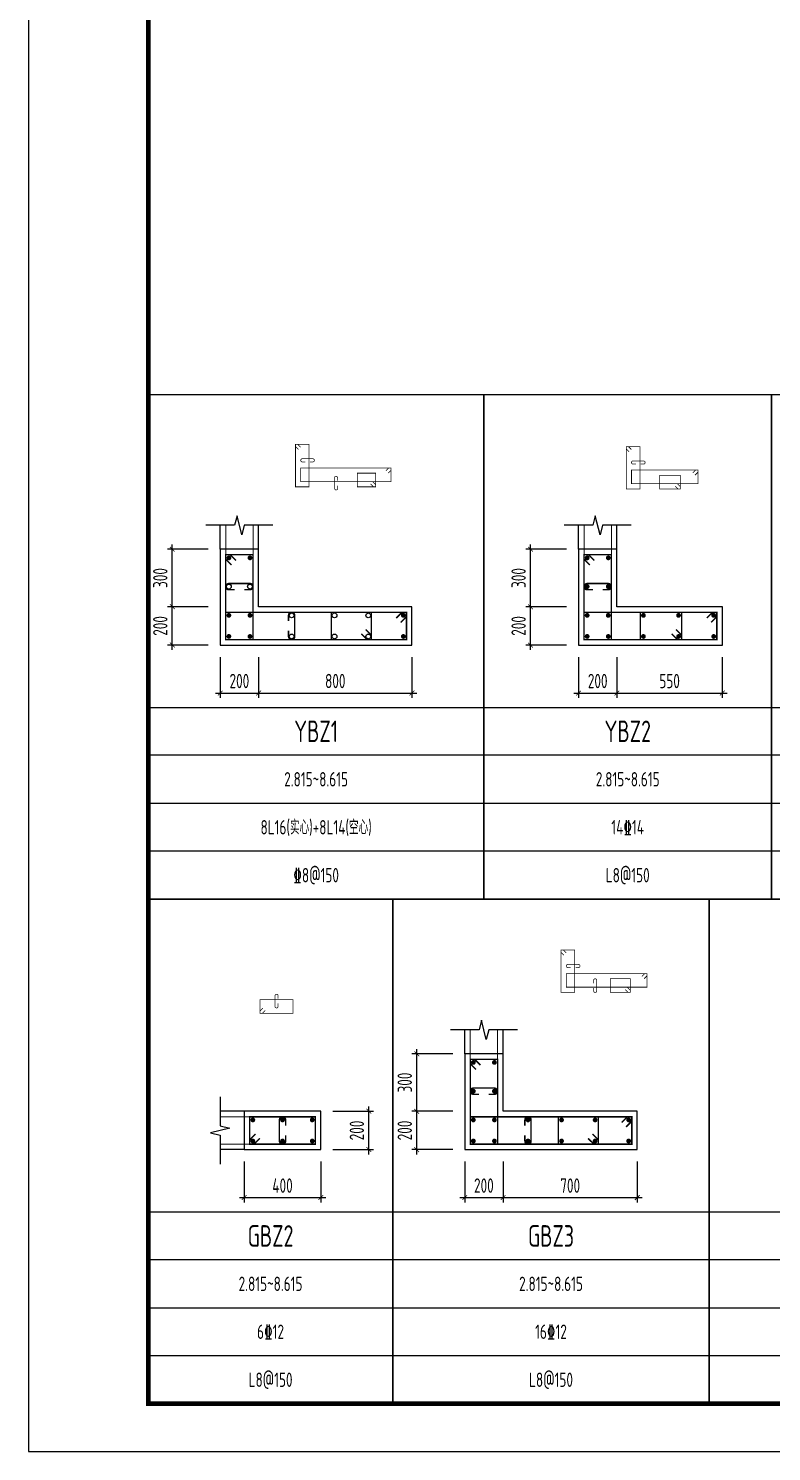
# Model space of a CAD drawing. Extents: x -668857 to 154266, y -275694 to 291306.
# Drawn here: x -353585 to -338085, y 28700 to 58397 of the extents above; entities that cross this region are included whole.
import ezdxf
from ezdxf.enums import TextEntityAlignment as Align

# ---------------------------------------------------------------- set-up
doc = ezdxf.new("R2010")
doc.units = 0
doc.header["$LTSCALE"] = 1000
doc.layers.get('0').update_dxf_attribs({"linetype": 'CONTINUOUS'})
doc.layers.get('DEFPOINTS').update_dxf_attribs({"linetype": 'CONTINUOUS'})
for name, color, linetype in [('-TK', 7, 'CONTINUOUS'), ('COLU_DE_DIM', 3, 'CONTINUOUS'), ('COLU_DE_TH', 7, 'CONTINUOUS'), ('LINK', 6, 'CONTINUOUS'), ('LINK-INDEX', 6, 'CONTINUOUS'), ('REIN', 6, 'CONTINUOUS'), ('TAB', 7, 'CONTINUOUS'), ('TAB_TEXT', 7, 'CONTINUOUS'), ('THIN', 7, 'CONTINUOUS')]:
    doc.layers.add(name, color=color, linetype=linetype)
doc.styles.add('TSSD_DIMENSION', font='Tssdeng.shx', dxfattribs={"width": 0.7, "bigfont": 'tssdchn.shx'})
doc.styles.add('TSSD_REIN', font='tssdeng.shx', dxfattribs={"width": 0.7, "height": 300, "bigfont": 'tssdchn.shx'})
doc.dimstyles.new('TSSD_25_100', dxfattribs={"dimtxt": 300, "dimasz": 100, "dimexe": 100, "dimexo": 250, "dimgap": 100, "dimtad": 1, "dimdec": 0, "dimlfac": 0.25, "dimzin": 0, "dimdsep": 46, "dimtxsty": 'TSSD_DIMENSION', "dimblk": 'ARCHTICK', "dimcen": 0, "dimdle": 100, "dimclrt": 7, "dimadec": 0, "dimazin": 0, "dimtfac": 1, "dimtdec": 0, "dimtix": 1, "dimtmove": 2, "dimatfit": 3, "dimldrblk": 'ARCHTICK', "dimfxl": 0, "dimtolj": 1, "dimtzin": 0, "dimarcsym": 0})

# ---------------------------------------------------------------- blocks, each defined once
blk = doc.blocks.new('_ArchTick')
at = {"color": 0, "linetype": 'ByBlock', "const_width": 0.15}
blk.add_lwpolyline([(-0.5, -0.5), (0.5, 0.5)], dxfattribs=at)
blk = doc.blocks.new('*D1273')
at = {"layer": 'COLU_DE_DIM', "color": 0, "lineweight": -2}
for p, q in [((-349585, 45279), (-349585, 44429)), ((-348785, 45279), (-348785, 44429)), ((-349685, 44529), (-348685, 44529))]:
    blk.add_line(p, q, dxfattribs=at)
at = {"layer": 'DEFPOINTS', "color": 0}
for p in [(-349585, 45529), (-348785, 45529), (-348785, 44529)]:
    blk.add_point(p, dxfattribs=at)
at = {"layer": 'COLU_DE_DIM', "color": 0, "lineweight": -2, "xscale": 100, "yscale": 100, "zscale": 100, "rotation": 180}
blk.add_blockref('_ArchTick', (-349585, 44529), dxfattribs=at)
at = {"layer": 'COLU_DE_DIM', "color": 0, "lineweight": -2, "xscale": 100, "yscale": 100, "zscale": 100}
blk.add_blockref('_ArchTick', (-348785, 44529), dxfattribs=at)
at = {"layer": 'COLU_DE_DIM', "color": 7, "insert": (-349185, 44779), "char_height": 300, "attachment_point": 5, "style": 'TSSD_DIMENSION'}
blk.add_mtext('\\A1;200', dxfattribs=at)
blk = doc.blocks.new('*D1274')
at = {"layer": 'COLU_DE_DIM', "color": 0, "lineweight": -2}
for p, q in [((-348785, 45279), (-348785, 44429)), ((-345585, 45279), (-345585, 44429)), ((-348885, 44529), (-345485, 44529))]:
    blk.add_line(p, q, dxfattribs=at)
at = {"layer": 'DEFPOINTS', "color": 0}
for p in [(-348785, 45529), (-345585, 45529), (-345585, 44529)]:
    blk.add_point(p, dxfattribs=at)
at = {"layer": 'COLU_DE_DIM', "color": 0, "lineweight": -2, "xscale": 100, "yscale": 100, "zscale": 100, "rotation": 180}
blk.add_blockref('_ArchTick', (-348785, 44529), dxfattribs=at)
at = {"layer": 'COLU_DE_DIM', "color": 0, "lineweight": -2, "xscale": 100, "yscale": 100, "zscale": 100}
blk.add_blockref('_ArchTick', (-345585, 44529), dxfattribs=at)
at = {"layer": 'COLU_DE_DIM', "color": 7, "insert": (-347185, 44779), "char_height": 300, "attachment_point": 5, "style": 'TSSD_DIMENSION'}
blk.add_mtext('\\A1;800', dxfattribs=at)
blk = doc.blocks.new('*D1275')
at = {"layer": 'COLU_DE_DIM', "color": 0, "lineweight": -2}
for p, q in [((-349835, 46329), (-350685, 46329)), ((-350585, 45429), (-350585, 46429)), ((-349835, 45529), (-350685, 45529))]:
    blk.add_line(p, q, dxfattribs=at)
at = {"layer": 'DEFPOINTS', "color": 0}
for p in [(-350585, 46329), (-349585, 46329), (-349585, 45529)]:
    blk.add_point(p, dxfattribs=at)
at = {"layer": 'COLU_DE_DIM', "color": 0, "lineweight": -2, "xscale": 100, "yscale": 100, "zscale": 100}
for p, rotation in [((-350585, 46329), 90), ((-350585, 45529), 270)]:
    blk.add_blockref('_ArchTick', p, dxfattribs=dict(at, rotation=rotation))
at = {"layer": 'COLU_DE_DIM', "color": 7, "insert": (-350835, 45929), "char_height": 300, "attachment_point": 5, "rotation": 90, "style": 'TSSD_DIMENSION'}
blk.add_mtext('\\A1;200', dxfattribs=at)
blk = doc.blocks.new('*D1276')
at = {"layer": 'COLU_DE_DIM', "color": 0, "lineweight": -2}
for p, q in [((-349835, 47529), (-350685, 47529)), ((-350585, 46229), (-350585, 47629)), ((-349835, 46329), (-350685, 46329))]:
    blk.add_line(p, q, dxfattribs=at)
at = {"layer": 'DEFPOINTS', "color": 0}
for p in [(-350585, 47529), (-349585, 47529), (-349585, 46329)]:
    blk.add_point(p, dxfattribs=at)
at = {"layer": 'COLU_DE_DIM', "color": 0, "lineweight": -2, "xscale": 100, "yscale": 100, "zscale": 100}
for p, rotation in [((-350585, 47529), 90), ((-350585, 46329), 270)]:
    blk.add_blockref('_ArchTick', p, dxfattribs=dict(at, rotation=rotation))
at = {"layer": 'COLU_DE_DIM', "color": 7, "insert": (-350835, 46929), "char_height": 300, "attachment_point": 5, "rotation": 90, "style": 'TSSD_DIMENSION'}
blk.add_mtext('\\A1;300', dxfattribs=at)
blk = doc.blocks.new('*D1277')
at = {"layer": 'COLU_DE_DIM', "color": 0, "lineweight": -2}
for p, q in [((-342111, 45279), (-342111, 44429)), ((-341311, 45279), (-341311, 44429)), ((-342211, 44529), (-341211, 44529))]:
    blk.add_line(p, q, dxfattribs=at)
at = {"layer": 'DEFPOINTS', "color": 0}
for p in [(-342111, 45529), (-341311, 45529), (-341311, 44529)]:
    blk.add_point(p, dxfattribs=at)
at = {"layer": 'COLU_DE_DIM', "color": 0, "lineweight": -2, "xscale": 100, "yscale": 100, "zscale": 100, "rotation": 180}
blk.add_blockref('_ArchTick', (-342111, 44529), dxfattribs=at)
at = {"layer": 'COLU_DE_DIM', "color": 0, "lineweight": -2, "xscale": 100, "yscale": 100, "zscale": 100}
blk.add_blockref('_ArchTick', (-341311, 44529), dxfattribs=at)
at = {"layer": 'COLU_DE_DIM', "color": 7, "insert": (-341711, 44779), "char_height": 300, "attachment_point": 5, "style": 'TSSD_DIMENSION'}
blk.add_mtext('\\A1;200', dxfattribs=at)
blk = doc.blocks.new('*D1278')
at = {"layer": 'COLU_DE_DIM', "color": 0, "lineweight": -2}
for p, q in [((-341311, 45279), (-341311, 44429)), ((-339111, 45279), (-339111, 44429)), ((-341411, 44529), (-339011, 44529))]:
    blk.add_line(p, q, dxfattribs=at)
at = {"layer": 'DEFPOINTS', "color": 0}
for p in [(-341311, 45529), (-339111, 45529), (-339111, 44529)]:
    blk.add_point(p, dxfattribs=at)
at = {"layer": 'COLU_DE_DIM', "color": 0, "lineweight": -2, "xscale": 100, "yscale": 100, "zscale": 100, "rotation": 180}
blk.add_blockref('_ArchTick', (-341311, 44529), dxfattribs=at)
at = {"layer": 'COLU_DE_DIM', "color": 0, "lineweight": -2, "xscale": 100, "yscale": 100, "zscale": 100}
blk.add_blockref('_ArchTick', (-339111, 44529), dxfattribs=at)
at = {"layer": 'COLU_DE_DIM', "color": 7, "insert": (-340211, 44779), "char_height": 300, "attachment_point": 5, "style": 'TSSD_DIMENSION'}
blk.add_mtext('\\A1;550', dxfattribs=at)
blk = doc.blocks.new('*D1279')
at = {"layer": 'COLU_DE_DIM', "color": 0, "lineweight": -2}
for p, q in [((-342361, 46329), (-343211, 46329)), ((-343111, 45429), (-343111, 46429)), ((-342361, 45529), (-343211, 45529))]:
    blk.add_line(p, q, dxfattribs=at)
at = {"layer": 'DEFPOINTS', "color": 0}
for p in [(-343111, 46329), (-342111, 46329), (-342111, 45529)]:
    blk.add_point(p, dxfattribs=at)
at = {"layer": 'COLU_DE_DIM', "color": 0, "lineweight": -2, "xscale": 100, "yscale": 100, "zscale": 100}
for p, rotation in [((-343111, 46329), 90), ((-343111, 45529), 270)]:
    blk.add_blockref('_ArchTick', p, dxfattribs=dict(at, rotation=rotation))
at = {"layer": 'COLU_DE_DIM', "color": 7, "insert": (-343361, 45929), "char_height": 300, "attachment_point": 5, "rotation": 90, "style": 'TSSD_DIMENSION'}
blk.add_mtext('\\A1;200', dxfattribs=at)
blk = doc.blocks.new('*D1280')
at = {"layer": 'COLU_DE_DIM', "color": 0, "lineweight": -2}
for p, q in [((-342361, 47529), (-343211, 47529)), ((-343111, 46229), (-343111, 47629)), ((-342361, 46329), (-343211, 46329))]:
    blk.add_line(p, q, dxfattribs=at)
at = {"layer": 'DEFPOINTS', "color": 0}
for p in [(-343111, 47529), (-342111, 47529), (-342111, 46329)]:
    blk.add_point(p, dxfattribs=at)
at = {"layer": 'COLU_DE_DIM', "color": 0, "lineweight": -2, "xscale": 100, "yscale": 100, "zscale": 100}
for p, rotation in [((-343111, 47529), 90), ((-343111, 46329), 270)]:
    blk.add_blockref('_ArchTick', p, dxfattribs=dict(at, rotation=rotation))
at = {"layer": 'COLU_DE_DIM', "color": 7, "insert": (-343361, 46929), "char_height": 300, "attachment_point": 5, "rotation": 90, "style": 'TSSD_DIMENSION'}
blk.add_mtext('\\A1;300', dxfattribs=at)
blk = doc.blocks.new('*D1281')
at = {"layer": 'COLU_DE_DIM', "color": 0, "lineweight": -2}
for p, q in [((-349085, 34750), (-349085, 33900)), ((-347485, 34750), (-347485, 33900)), ((-349185, 34000), (-347385, 34000))]:
    blk.add_line(p, q, dxfattribs=at)
at = {"layer": 'DEFPOINTS', "color": 0}
for p in [(-349085, 35000), (-347485, 35000), (-347485, 34000)]:
    blk.add_point(p, dxfattribs=at)
at = {"layer": 'COLU_DE_DIM', "color": 0, "lineweight": -2, "xscale": 100, "yscale": 100, "zscale": 100, "rotation": 180}
blk.add_blockref('_ArchTick', (-349085, 34000), dxfattribs=at)
at = {"layer": 'COLU_DE_DIM', "color": 0, "lineweight": -2, "xscale": 100, "yscale": 100, "zscale": 100}
blk.add_blockref('_ArchTick', (-347485, 34000), dxfattribs=at)
at = {"layer": 'COLU_DE_DIM', "color": 7, "insert": (-348285, 34250), "char_height": 300, "attachment_point": 5, "style": 'TSSD_DIMENSION'}
blk.add_mtext('\\A1;400', dxfattribs=at)
blk = doc.blocks.new('*D1282')
at = {"layer": 'COLU_DE_DIM', "color": 0, "lineweight": -2}
for p, q in [((-347235, 35800), (-346385, 35800)), ((-346485, 34900), (-346485, 35900)), ((-347235, 35000), (-346385, 35000))]:
    blk.add_line(p, q, dxfattribs=at)
at = {"layer": 'DEFPOINTS', "color": 0}
for p in [(-347485, 35800), (-346485, 35800), (-347485, 35000)]:
    blk.add_point(p, dxfattribs=at)
at = {"layer": 'COLU_DE_DIM', "color": 0, "lineweight": -2, "xscale": 100, "yscale": 100, "zscale": 100}
for p, rotation in [((-346485, 35800), 90), ((-346485, 35000), 270)]:
    blk.add_blockref('_ArchTick', p, dxfattribs=dict(at, rotation=rotation))
at = {"layer": 'COLU_DE_DIM', "color": 7, "insert": (-346735, 35400), "char_height": 300, "attachment_point": 5, "rotation": 90, "style": 'TSSD_DIMENSION'}
blk.add_mtext('\\A1;200', dxfattribs=at)
blk = doc.blocks.new('*D1303')
at = {"layer": 'COLU_DE_DIM', "color": 0, "lineweight": -2}
for p, q in [((-344485, 34750), (-344485, 33900)), ((-343685, 34750), (-343685, 33900)), ((-344585, 34000), (-343585, 34000))]:
    blk.add_line(p, q, dxfattribs=at)
at = {"layer": 'DEFPOINTS', "color": 0}
for p in [(-344485, 35000), (-343685, 35000), (-343685, 34000)]:
    blk.add_point(p, dxfattribs=at)
at = {"layer": 'COLU_DE_DIM', "color": 0, "lineweight": -2, "xscale": 100, "yscale": 100, "zscale": 100, "rotation": 180}
blk.add_blockref('_ArchTick', (-344485, 34000), dxfattribs=at)
at = {"layer": 'COLU_DE_DIM', "color": 0, "lineweight": -2, "xscale": 100, "yscale": 100, "zscale": 100}
blk.add_blockref('_ArchTick', (-343685, 34000), dxfattribs=at)
at = {"layer": 'COLU_DE_DIM', "color": 7, "insert": (-344085, 34250), "char_height": 300, "attachment_point": 5, "style": 'TSSD_DIMENSION'}
blk.add_mtext('\\A1;200', dxfattribs=at)
blk = doc.blocks.new('*D1304')
at = {"layer": 'COLU_DE_DIM', "color": 0, "lineweight": -2}
for p, q in [((-343685, 34750), (-343685, 33900)), ((-340885, 34750), (-340885, 33900)), ((-343785, 34000), (-340785, 34000))]:
    blk.add_line(p, q, dxfattribs=at)
at = {"layer": 'DEFPOINTS', "color": 0}
for p in [(-343685, 35000), (-340885, 35000), (-340885, 34000)]:
    blk.add_point(p, dxfattribs=at)
at = {"layer": 'COLU_DE_DIM', "color": 0, "lineweight": -2, "xscale": 100, "yscale": 100, "zscale": 100, "rotation": 180}
blk.add_blockref('_ArchTick', (-343685, 34000), dxfattribs=at)
at = {"layer": 'COLU_DE_DIM', "color": 0, "lineweight": -2, "xscale": 100, "yscale": 100, "zscale": 100}
blk.add_blockref('_ArchTick', (-340885, 34000), dxfattribs=at)
at = {"layer": 'COLU_DE_DIM', "color": 7, "insert": (-342285, 34250), "char_height": 300, "attachment_point": 5, "style": 'TSSD_DIMENSION'}
blk.add_mtext('\\A1;700', dxfattribs=at)
blk = doc.blocks.new('*D1305')
at = {"layer": 'COLU_DE_DIM', "color": 0, "lineweight": -2}
for p, q in [((-344735, 35800), (-345585, 35800)), ((-345485, 34900), (-345485, 35900)), ((-344735, 35000), (-345585, 35000))]:
    blk.add_line(p, q, dxfattribs=at)
at = {"layer": 'DEFPOINTS', "color": 0}
for p in [(-345485, 35800), (-344485, 35800), (-344485, 35000)]:
    blk.add_point(p, dxfattribs=at)
at = {"layer": 'COLU_DE_DIM', "color": 0, "lineweight": -2, "xscale": 100, "yscale": 100, "zscale": 100}
for p, rotation in [((-345485, 35800), 90), ((-345485, 35000), 270)]:
    blk.add_blockref('_ArchTick', p, dxfattribs=dict(at, rotation=rotation))
at = {"layer": 'COLU_DE_DIM', "color": 7, "insert": (-345735, 35400), "char_height": 300, "attachment_point": 5, "rotation": 90, "style": 'TSSD_DIMENSION'}
blk.add_mtext('\\A1;200', dxfattribs=at)
blk = doc.blocks.new('*D1306')
at = {"layer": 'COLU_DE_DIM', "color": 0, "lineweight": -2}
for p, q in [((-344735, 37000), (-345585, 37000)), ((-345485, 35700), (-345485, 37100)), ((-344735, 35800), (-345585, 35800))]:
    blk.add_line(p, q, dxfattribs=at)
at = {"layer": 'DEFPOINTS', "color": 0}
for p in [(-345485, 37000), (-344485, 37000), (-344485, 35800)]:
    blk.add_point(p, dxfattribs=at)
at = {"layer": 'COLU_DE_DIM', "color": 0, "lineweight": -2, "xscale": 100, "yscale": 100, "zscale": 100}
for p, rotation in [((-345485, 37000), 90), ((-345485, 35800), 270)]:
    blk.add_blockref('_ArchTick', p, dxfattribs=dict(at, rotation=rotation))
at = {"layer": 'COLU_DE_DIM', "color": 7, "insert": (-345735, 36400), "char_height": 300, "attachment_point": 5, "rotation": 90, "style": 'TSSD_DIMENSION'}
blk.add_mtext('\\A1;300', dxfattribs=at)
blk = doc.blocks.new('A1')
blk.add_lwpolyline([(0, 59400), (0, 0), (84100, 0), (84100, 59400)], close=True)
at = {"const_width": 100}
blk.add_lwpolyline([(2500, 58400), (2500, 1000), (83100, 1000), (83100, 58400)], close=True, dxfattribs=at)

msp = doc.modelspace()

# ---------------------------------------------------------------- linework, layer by layer
at = {"layer": 'COLU_DE_TH'}
for points in [[(-348784.71, 47529.22), (-349584.71, 47529.22), (-349584.71, 45529.22), (-345584.72, 45529.22), (-345584.72, 46329.22), (-348784.71, 46329.22), (-348784.71, 47529.22)], [(-341310.5, 47529.22), (-342110.5, 47529.22), (-342110.5, 45529.22), (-339110.55, 45529.22), (-339110.55, 46329.22), (-341310.5, 46329.22), (-341310.5, 47529.22)], [(-343684.71, 36999.67), (-344484.71, 36999.67), (-344484.71, 34999.67), (-340884.7, 34999.67), (-340884.7, 35799.67), (-343684.71, 35799.67), (-343684.71, 36999.67)], [(-349084.71, 35799.67), (-349084.71, 34999.67), (-347484.71, 34999.67), (-347484.71, 35799.67), (-349084.71, 35799.67)]]:
    msp.add_lwpolyline(points, close=True, dxfattribs=at)
at = {"layer": 'LINK', "const_width": 30}
for points in [[(-349349.71, 47202.29), (-349469.71, 47322.29), (-349469.71, 47414.22), (-348899.71, 47414.22), (-348899.71, 45644.22), (-349469.71, 45644.22), (-349469.71, 47414.22), (-349377.79, 47414.22), (-349257.79, 47294.22)], [(-341875.5, 47202.29), (-341995.5, 47322.29), (-341995.5, 47414.22), (-341425.5, 47414.22), (-341425.5, 45644.22), (-341995.5, 45644.22), (-341995.5, 47414.22), (-341903.58, 47414.22), (-341783.58, 47294.22)], [(-345911.64, 46094.22), (-345791.64, 46214.22), (-345699.72, 46214.22), (-345699.72, 45644.22), (-349469.71, 45644.22), (-349469.71, 46214.22), (-345699.72, 46214.22), (-345699.72, 46122.29), (-345819.72, 46002.29)], [(-346550.36, 45856.14), (-346430.36, 45736.14), (-346430.36, 45644.22), (-347266.69, 45644.22), (-347266.69, 46214.22), (-346430.36, 46214.22), (-346430.36, 45644.22), (-346522.28, 45644.22), (-346642.28, 45764.22)], [(-339437.48, 46094.22), (-339317.48, 46214.22), (-339225.55, 46214.22), (-339225.55, 45644.22), (-341995.5, 45644.22), (-341995.5, 46214.22), (-339225.55, 46214.22), (-339225.55, 46122.29), (-339345.55, 46002.29)], [(-340078.87, 45856.14), (-339958.87, 45736.14), (-339958.87, 45644.22), (-340822.19, 45644.22), (-340822.19, 46214.22), (-339958.87, 46214.22), (-339958.87, 45644.22), (-340050.79, 45644.22), (-340170.79, 45764.22)], [(-344249.71, 36672.74), (-344369.71, 36792.74), (-344369.71, 36884.67), (-343799.71, 36884.67), (-343799.71, 35114.67), (-344369.71, 35114.67), (-344369.71, 36884.67), (-344277.79, 36884.67), (-344157.79, 36764.67)], [(-348757.79, 35234.67), (-348877.79, 35114.67), (-348969.71, 35114.67), (-348969.71, 35684.67), (-347599.71, 35684.67), (-347599.71, 35114.67), (-348969.71, 35114.67), (-348969.71, 35206.59), (-348849.71, 35326.59)], [(-341211.62, 35564.67), (-341091.62, 35684.67), (-340999.7, 35684.67), (-340999.7, 35114.67), (-344369.71, 35114.67), (-344369.71, 35684.67), (-340999.7, 35684.67), (-340999.7, 35592.74), (-341119.7, 35472.74)], [(-341819.7, 35326.59), (-341699.7, 35206.59), (-341699.7, 35114.67), (-342529.71, 35114.67), (-342529.71, 35684.67), (-341699.7, 35684.67), (-341699.7, 35114.67), (-341791.63, 35114.67), (-341911.63, 35234.67)]]:
    msp.add_lwpolyline(points, dxfattribs=at)
for points in [[(-349084.71, 46684.22), (-348964.71, 46684.22, 1), (-348964.71, 46814.22), (-349404.71, 46814.22, 1), (-349404.71, 46684.22), (-349284.71, 46684.22)], [(-341610.5, 46684.22), (-341490.5, 46684.22, 1), (-341490.5, 46814.22), (-341930.5, 46814.22, 1), (-341930.5, 46684.22), (-341810.5, 46684.22)], [(-348160.36, 45829.22), (-348160.36, 45709.22, 1), (-348030.36, 45709.22), (-348030.36, 46149.22, 1), (-348160.36, 46149.22), (-348160.36, 46029.22)], [(-343984.71, 36154.67), (-343864.71, 36154.67, 1), (-343864.71, 36284.67), (-344304.71, 36284.67, 1), (-344304.71, 36154.67), (-344184.71, 36154.67)], [(-348219.71, 35499.67), (-348219.71, 35619.67, 1), (-348349.71, 35619.67), (-348349.71, 35179.67, 1), (-348219.71, 35179.67), (-348219.71, 35299.67)], [(-343229.71, 35299.67), (-343229.71, 35179.67, 1), (-343099.71, 35179.67), (-343099.71, 35619.67, 1), (-343229.71, 35619.67), (-343229.71, 35499.67)]]:
    msp.add_lwpolyline(points, format="xyb", dxfattribs=at)
at = {"layer": 'LINK-INDEX', "const_width": 15}
for points in [[(-347955.05, 49610.91), (-348015.05, 49670.91), (-348015.05, 49716.87), (-347730.05, 49716.87), (-347730.05, 48831.87), (-348015.05, 48831.87), (-348015.05, 49716.87), (-347969.09, 49716.87), (-347909.09, 49656.87)], [(-341055.76, 49565.34), (-341115.76, 49625.34), (-341115.76, 49671.31), (-340830.76, 49671.31), (-340830.76, 48786.31), (-341115.76, 48786.31), (-341115.76, 49671.31), (-341069.8, 49671.31), (-341009.8, 49611.31)], [(-346126.02, 49166.87), (-346066.02, 49226.87), (-346020.06, 49226.87), (-346020.06, 48941.87), (-347905.05, 48941.87), (-347905.05, 49226.87), (-346020.06, 49226.87), (-346020.06, 49180.91), (-346080.06, 49120.91)], [(-346400.06, 48937.83), (-346340.06, 48877.83), (-346340.06, 48831.87), (-346725.06, 48831.87), (-346725.06, 49116.87), (-346340.06, 49116.87), (-346340.06, 48831.87), (-346386.02, 48831.87), (-346446.02, 48891.87)], [(-339726.74, 49121.31), (-339666.74, 49181.31), (-339620.78, 49181.31), (-339620.78, 48896.31), (-341005.76, 48896.31), (-341005.76, 49181.31), (-339620.78, 49181.31), (-339620.78, 49135.34), (-339680.78, 49075.34)], [(-340047.44, 48892.27), (-339987.44, 48832.27), (-339987.44, 48786.31), (-340419.1, 48786.31), (-340419.1, 49071.31), (-339987.44, 49071.31), (-339987.44, 48786.31), (-340033.4, 48786.31), (-340093.4, 48846.31)], [(-342415.19, 39059.04), (-342475.19, 39119.04), (-342475.19, 39165), (-342190.19, 39165), (-342190.19, 38280), (-342475.19, 38280), (-342475.19, 39165), (-342429.23, 39165), (-342369.23, 39105)], [(-340786.15, 38615), (-340726.15, 38675), (-340680.18, 38675), (-340680.18, 38390), (-342365.19, 38390), (-342365.19, 38675), (-340680.18, 38675), (-340680.18, 38629.04), (-340740.18, 38569.04)], [(-341090.19, 38385.96), (-341030.19, 38325.96), (-341030.19, 38280), (-341445.19, 38280), (-341445.19, 38565), (-341030.19, 38565), (-341030.19, 38280), (-341076.15, 38280), (-341136.15, 38340)], [(-348646.25, 37907.17), (-348706.25, 37847.17), (-348752.21, 37847.17), (-348752.21, 38132.17), (-348067.21, 38132.17), (-348067.21, 37847.17), (-348752.21, 37847.17), (-348752.21, 37893.13), (-348692.21, 37953.13)]]:
    msp.add_lwpolyline(points, dxfattribs=at)
for points in [[(-347712.55, 49351.87), (-347652.55, 49351.87, 1), (-347652.55, 49416.87), (-347872.55, 49416.87, 1), (-347872.55, 49351.87), (-347812.55, 49351.87)], [(-340813.26, 49306.31), (-340753.26, 49306.31, 1), (-340753.26, 49371.31), (-340973.26, 49371.31, 1), (-340973.26, 49306.31), (-340913.26, 49306.31)], [(-347135.05, 48959.37), (-347135.05, 49019.37, 1), (-347200.05, 49019.37), (-347200.05, 48799.37, 1), (-347135.05, 48799.37), (-347135.05, 48859.37)], [(-342172.69, 38800), (-342112.69, 38800, 1), (-342112.69, 38865), (-342332.69, 38865, 1), (-342332.69, 38800), (-342272.69, 38800)], [(-341795.19, 38372.5), (-341795.19, 38312.5, 1), (-341730.19, 38312.5), (-341730.19, 38532.5, 1), (-341795.19, 38532.5), (-341795.19, 38472.5)], [(-348377.21, 38149.67), (-348377.21, 38209.67, 1), (-348442.21, 38209.67), (-348442.21, 37989.67, 1), (-348377.21, 37989.67), (-348377.21, 38049.67)]]:
    msp.add_lwpolyline(points, format="xyb", dxfattribs=at)
at = {"layer": 'LINK-INDEX', "color": 1, "const_width": 20}
for points in [[(-349469.71, 47314.22), (-349469.71, 48029.22)], [(-348899.71, 47314.22), (-348899.71, 48029.22)], [(-341995.5, 47314.22), (-341995.5, 48029.22)], [(-341425.5, 47314.22), (-341425.5, 48029.22)], [(-344369.71, 36784.67), (-344369.71, 37499.67)], [(-343799.71, 36784.67), (-343799.71, 37499.67)], [(-348869.71, 35684.67), (-349584.71, 35684.67)], [(-348869.71, 35114.67), (-349584.71, 35114.67)]]:
    msp.add_lwpolyline(points, dxfattribs=at)
at = {"layer": 'REIN', "const_width": 50}
for points in [[(-349429.71, 47349.22, 1), (-349379.71, 47349.22, 1), (-349429.71, 47349.22)], [(-348989.71, 47349.22, 1), (-348939.71, 47349.22, 1), (-348989.71, 47349.22)], [(-341955.5, 47349.22, 1), (-341905.5, 47349.22, 1), (-341955.5, 47349.22)], [(-341515.5, 47349.22, 1), (-341465.5, 47349.22, 1), (-341515.5, 47349.22)], [(-341955.5, 46749.22, 1), (-341905.5, 46749.22, 1), (-341955.5, 46749.22)], [(-341515.5, 46749.22, 1), (-341465.5, 46749.22, 1), (-341515.5, 46749.22)], [(-349429.71, 46149.22, 1), (-349379.71, 46149.22, 1), (-349429.71, 46149.22)], [(-348989.71, 46149.22, 1), (-348939.71, 46149.22, 1), (-348989.71, 46149.22)], [(-345789.72, 46149.22, 1), (-345739.72, 46149.22, 1), (-345789.72, 46149.22)], [(-341955.5, 46149.22, 1), (-341905.5, 46149.22, 1), (-341955.5, 46149.22)], [(-341515.5, 46149.22, 1), (-341465.5, 46149.22, 1), (-341515.5, 46149.22)], [(-340782.19, 46149.22, 1), (-340732.19, 46149.22, 1), (-340782.19, 46149.22)], [(-340048.87, 46149.22, 1), (-339998.87, 46149.22, 1), (-340048.87, 46149.22)], [(-339315.55, 46149.22, 1), (-339265.55, 46149.22, 1), (-339315.55, 46149.22)], [(-349429.71, 45709.22, 1), (-349379.71, 45709.22, 1), (-349429.71, 45709.22)], [(-348989.71, 45709.22, 1), (-348939.71, 45709.22, 1), (-348989.71, 45709.22)], [(-345789.72, 45709.22, 1), (-345739.72, 45709.22, 1), (-345789.72, 45709.22)], [(-341955.5, 45709.22, 1), (-341905.5, 45709.22, 1), (-341955.5, 45709.22)], [(-341515.5, 45709.22, 1), (-341465.5, 45709.22, 1), (-341515.5, 45709.22)], [(-340782.19, 45709.22, 1), (-340732.19, 45709.22, 1), (-340782.19, 45709.22)], [(-340048.87, 45709.22, 1), (-339998.87, 45709.22, 1), (-340048.87, 45709.22)], [(-339315.55, 45709.22, 1), (-339265.55, 45709.22, 1), (-339315.55, 45709.22)], [(-344329.71, 36819.67, 1), (-344279.71, 36819.67, 1), (-344329.71, 36819.67)], [(-343889.71, 36819.67, 1), (-343839.71, 36819.67, 1), (-343889.71, 36819.67)], [(-344329.71, 36219.67, 1), (-344279.71, 36219.67, 1), (-344329.71, 36219.67)], [(-343889.71, 36219.67, 1), (-343839.71, 36219.67, 1), (-343889.71, 36219.67)], [(-348929.71, 35619.67, 1), (-348879.71, 35619.67, 1), (-348929.71, 35619.67)], [(-348309.71, 35619.67, 1), (-348259.71, 35619.67, 1), (-348309.71, 35619.67)], [(-347689.71, 35619.67, 1), (-347639.71, 35619.67, 1), (-347689.71, 35619.67)], [(-344329.71, 35619.67, 1), (-344279.71, 35619.67, 1), (-344329.71, 35619.67)], [(-343889.71, 35619.67, 1), (-343839.71, 35619.67, 1), (-343889.71, 35619.67)], [(-343189.71, 35619.67, 1), (-343139.71, 35619.67, 1), (-343189.71, 35619.67)], [(-342489.71, 35619.67, 1), (-342439.71, 35619.67, 1), (-342489.71, 35619.67)], [(-341789.7, 35619.67, 1), (-341739.7, 35619.67, 1), (-341789.7, 35619.67)], [(-341089.7, 35619.67, 1), (-341039.7, 35619.67, 1), (-341089.7, 35619.67)], [(-348929.71, 35179.67, 1), (-348879.71, 35179.67, 1), (-348929.71, 35179.67)], [(-348309.71, 35179.67, 1), (-348259.71, 35179.67, 1), (-348309.71, 35179.67)], [(-347689.71, 35179.67, 1), (-347639.71, 35179.67, 1), (-347689.71, 35179.67)], [(-344329.71, 35179.67, 1), (-344279.71, 35179.67, 1), (-344329.71, 35179.67)], [(-343889.71, 35179.67, 1), (-343839.71, 35179.67, 1), (-343889.71, 35179.67)], [(-343189.71, 35179.67, 1), (-343139.71, 35179.67, 1), (-343189.71, 35179.67)], [(-342489.71, 35179.67, 1), (-342439.71, 35179.67, 1), (-342489.71, 35179.67)], [(-341789.7, 35179.67, 1), (-341739.7, 35179.67, 1), (-341789.7, 35179.67)], [(-341089.7, 35179.67, 1), (-341039.7, 35179.67, 1), (-341089.7, 35179.67)]]:
    msp.add_lwpolyline(points, format="xyb", close=True, dxfattribs=at)
at = {"layer": 'REIN'}
for centre in [(-349404.71, 46749.22), (-348964.71, 46749.22), (-348095.36, 46149.22), (-347201.69, 46149.22), (-346495.36, 46149.22), (-348095.36, 45709.22), (-347201.69, 45709.22), (-346495.36, 45709.22)]:
    msp.add_circle(centre, 50, dxfattribs=at)
at = {"layer": 'TAB'}
for points in [[(-351084.71, 50758.77), (-344084.72, 50758.77), (-344084.72, 40229.22), (-351084.71, 40229.22), (-351084.71, 50758.77), (-351084.71, 44229.22), (-344084.72, 44229.22), (-344084.72, 43229.22), (-351084.71, 43229.22), (-351084.71, 42229.22), (-344084.72, 42229.22), (-344084.72, 41229.22), (-351084.71, 41229.22)], [(-344084.72, 50758.77), (-338084.77, 50758.77), (-338084.77, 40229.22), (-344084.72, 40229.22), (-344084.72, 50758.77), (-344084.72, 44229.22), (-338084.77, 44229.22), (-338084.77, 43229.22), (-344084.72, 43229.22), (-344084.72, 42229.22), (-338084.77, 42229.22), (-338084.77, 41229.22), (-344084.72, 41229.22)], [(-338084.77, 50758.77), (-332984.77, 50758.77), (-332984.77, 40229.22), (-338084.77, 40229.22), (-338084.77, 50758.77), (-338084.77, 44229.22), (-332984.77, 44229.22), (-332984.77, 43229.22), (-338084.77, 43229.22), (-338084.77, 42229.22), (-332984.77, 42229.22), (-332984.77, 41229.22), (-338084.77, 41229.22)], [(-351084.71, 40229.22), (-345984.71, 40229.22), (-345984.71, 29699.67), (-351084.71, 29699.67), (-351084.71, 40229.22), (-351084.71, 33699.67), (-345984.71, 33699.67), (-345984.71, 32699.67), (-351084.71, 32699.67), (-351084.71, 31699.67), (-345984.71, 31699.67), (-345984.71, 30699.67), (-351084.71, 30699.67)], [(-345984.71, 40229.22), (-339384.7, 40229.22), (-339384.7, 29699.67), (-345984.71, 29699.67), (-345984.71, 40229.22), (-345984.71, 33699.67), (-339384.7, 33699.67), (-339384.7, 32699.67), (-345984.71, 32699.67), (-345984.71, 31699.67), (-339384.7, 31699.67), (-339384.7, 30699.67), (-345984.71, 30699.67)], [(-339384.7, 40229.22), (-333884.7, 40229.22), (-333884.7, 29699.67), (-339384.7, 29699.67), (-339384.7, 40229.22), (-339384.7, 33699.67), (-333884.7, 33699.67), (-333884.7, 32699.67), (-339384.7, 32699.67), (-339384.7, 31699.67), (-333884.7, 31699.67), (-333884.7, 30699.67), (-339384.7, 30699.67)]]:
    msp.add_lwpolyline(points, dxfattribs=at)
at = {"layer": 'THIN'}
for p, q in [((-349584.71, 47529.22), (-349584.71, 48029.22)), ((-348784.71, 47529.22), (-348784.71, 48029.22)), ((-342110.5, 47529.22), (-342110.5, 48029.22)), ((-341310.5, 47529.22), (-341310.5, 48029.22)), ((-344484.71, 36999.67), (-344484.71, 37499.67)), ((-343684.71, 36999.67), (-343684.71, 37499.67)), ((-349084.71, 35799.67), (-349584.71, 35799.67)), ((-349084.71, 34999.67), (-349584.71, 34999.67))]:
    msp.add_line(p, q, dxfattribs=at)
for points in [[(-348484.71, 48029.22), (-349084.71, 48029.22), (-349134.71, 47829.22), (-349234.71, 48229.22), (-349284.71, 48029.22), (-349884.71, 48029.22)], [(-341010.5, 48029.22), (-341610.5, 48029.22), (-341660.5, 47829.22), (-341760.5, 48229.22), (-341810.5, 48029.22), (-342410.5, 48029.22)], [(-343384.71, 37499.67), (-343984.71, 37499.67), (-344034.71, 37299.67), (-344134.71, 37699.67), (-344184.71, 37499.67), (-344784.71, 37499.67)], [(-349584.71, 36099.67), (-349584.71, 35499.67), (-349384.71, 35449.67), (-349784.71, 35349.67), (-349584.71, 35299.67), (-349584.71, 34699.67)]]:
    msp.add_lwpolyline(points, dxfattribs=at)

# ---------------------------------------------------------------- block references
at = {"layer": '-TK'}
msp.add_blockref('A1', (-353584.71, 28699.67), dxfattribs=at)

# ---------------------------------------------------------------- texts
at = {"layer": 'TAB_TEXT', "style": 'TSSD_REIN', "width": 0.7}
for s, height, p in [('YBZ1', 450, (-347584.72, 43729.22)), ('YBZ2', 450, (-341084.74, 43729.22)), ('2.815~8.615', 300, (-347584.72, 42729.22)), ('2.815~8.615', 300, (-341084.74, 42729.22)), ('8L16(实心)+8L14(空心)', 300, (-347584.72, 41729.22)), ('14%%13214', 300, (-341084.74, 41729.22)), ('%%1328@150', 300, (-347584.72, 40729.22)), ('L8@150', 300, (-341084.74, 40729.22)), ('GBZ2', 450, (-348534.71, 33199.67)), ('GBZ3', 450, (-342684.71, 33199.67)), ('2.815~8.615', 300, (-348534.71, 32199.67)), ('2.815~8.615', 300, (-342684.71, 32199.67)), ('6%%13212', 300, (-348534.71, 31199.67)), ('16%%13212', 300, (-342684.71, 31199.67)), ('L8@150', 300, (-348534.71, 30199.67)), ('L8@150', 300, (-342684.71, 30199.67))]:
    msp.add_text(s, height=height, dxfattribs=at).set_placement(p, align=Align.MIDDLE)

# ---------------------------------------------------------------- dimensions: what is measured, and where the dimension line sits
at = {"layer": 'COLU_DE_DIM'}
for base, p1, p2, picture, middle in [((-350584.71, 47529.22), (-349584.71, 46329.22), (-349584.71, 47529.22), '*D1276', (-350834.71, 46929.22)), ((-343110.5, 47529.22), (-342110.5, 46329.22), (-342110.5, 47529.22), '*D1280', (-343360.5, 46929.22)), ((-350584.71, 46329.22), (-349584.71, 45529.22), (-349584.71, 46329.22), '*D1275', (-350834.71, 45929.22)), ((-343110.5, 46329.22), (-342110.5, 45529.22), (-342110.5, 46329.22), '*D1279', (-343360.5, 45929.22)), ((-345484.71, 36999.67), (-344484.71, 35799.67), (-344484.71, 36999.67), '*D1306', (-345734.71, 36399.67)), ((-346484.71, 35799.67), (-347484.71, 34999.67), (-347484.71, 35799.67), '*D1282', (-346734.71, 35399.67)), ((-345484.71, 35799.67), (-344484.71, 34999.67), (-344484.71, 35799.67), '*D1305', (-345734.71, 35399.67))]:
    dim = msp.add_linear_dim(base=base, p1=p1, p2=p2, angle=90, dimstyle='TSSD_25_100', dxfattribs=at)
    dim.commit()
    dim.dimension.update_dxf_attribs({"geometry": picture, "text_midpoint": middle})
for base, p1, p2, picture, middle in [((-348784.71, 44529.22), (-349584.71, 45529.22), (-348784.71, 45529.22), '*D1273', (-349184.71, 44779.22)), ((-345584.72, 44529.22), (-348784.71, 45529.22), (-345584.72, 45529.22), '*D1274', (-347184.72, 44779.22)), ((-341310.5, 44529.22), (-342110.5, 45529.22), (-341310.5, 45529.22), '*D1277', (-341710.5, 44779.22)), ((-339110.55, 44529.22), (-341310.5, 45529.22), (-339110.55, 45529.22), '*D1278', (-340210.53, 44779.22)), ((-347484.71, 33999.67), (-349084.71, 34999.67), (-347484.71, 34999.67), '*D1281', (-348284.71, 34249.67)), ((-343684.71, 33999.67), (-344484.71, 34999.67), (-343684.71, 34999.67), '*D1303', (-344084.71, 34249.67)), ((-340884.7, 33999.67), (-343684.71, 34999.67), (-340884.7, 34999.67), '*D1304', (-342284.71, 34249.67))]:
    dim = msp.add_linear_dim(base=base, p1=p1, p2=p2, dimstyle='TSSD_25_100', dxfattribs=at)
    dim.commit()
    dim.dimension.update_dxf_attribs({"geometry": picture, "text_midpoint": middle})

doc.saveas('drawing.dxf')
